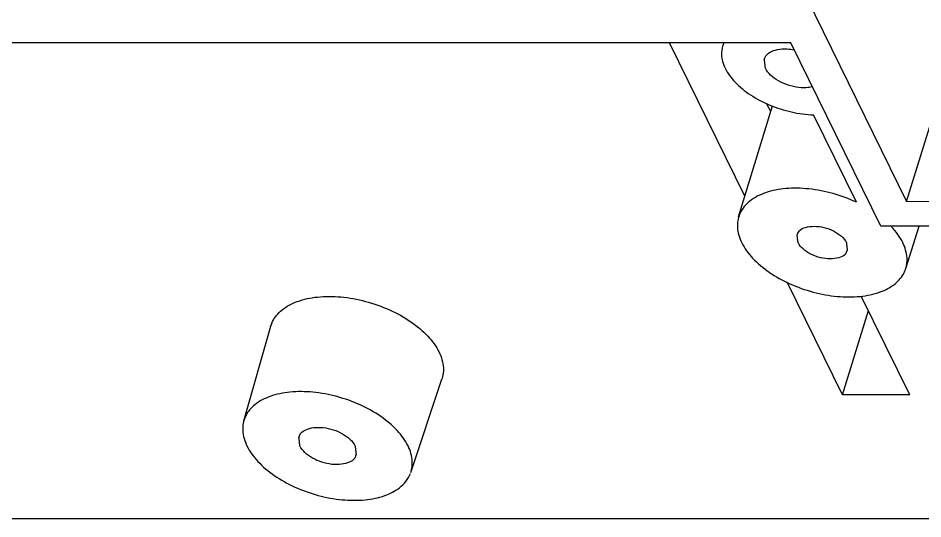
# Model space of a CAD drawing. Header units: millimetres. Extents: x 5016 to 6204, y 3065 to 3485.
# Drawn here: x 6054.44 to 6090.87, y 3195.35 to 3215.52 of the extents above; entities that cross this region are included whole.
import ezdxf

# ---------------------------------------------------------------- set-up
doc = ezdxf.new("R2010")
doc.units = ezdxf.units.MM

msp = doc.modelspace()

# ---------------------------------------------------------------- linework, layer by layer
at = {"color": 7}
for p, q in [((6090.211, 3208.137), (6103.653, 3251.636)), ((6086.096, 3216.521), (6090.211, 3208.137)), ((6085.549, 3214.52), (5965, 3214.52)), ((6083.701, 3208.345), (6080.671, 3214.52)), ((6089.17, 3207.141), (6085.549, 3214.52)), ((6083.448, 3207.514), (6084.809, 3211.986)), ((6084.739, 3211.754), (6084.575, 3212.087)), ((6088.195, 3208.102), (6086.466, 3211.625)), ((6100.089, 3208.021), (6090.211, 3208.137)), ((6099.131, 3207.141), (6089.17, 3207.141)), ((6090.176, 3205.435), (6090.711, 3207.141)), ((6087.624, 3200.351), (6085.4, 3204.883)), ((6090.335, 3200.351), (6088.385, 3204.323)), ((6087.624, 3200.351), (6088.672, 3203.739)), ((6063.524, 3199.304), (6064.612, 3203.111)), ((6070.251, 3197.225), (6071.5, 3200.982)), ((6090.335, 3200.351), (6087.624, 3200.351)), ((6098.399, 3195.351), (6043.343, 3195.351))]:
    msp.add_line(p, q, dxfattribs=at)
msp.add_arc((6083.771, 3214.096), 1.011, 155.1076, 163.3201, dxfattribs=at)
for points, knots in [([(6082.803, 3214.389), (6082.769, 3214.277), (6082.729, 3213.974), (6082.821, 3213.672), (6082.906, 3213.499)], [0, 0, 0, 0, 0.365278, 1, 1, 1, 1]), ([(6084.479, 3213.851), (6084.521, 3213.96), (6084.571, 3214.067), (6084.785, 3214.203), (6085.12, 3214.286), (6085.45, 3214.282), (6085.566, 3214.266), (6085.68, 3214.242)], [0, 0, 0, 0, 0.108567, 0.313011, 0.564744, 0.858534, 1, 1, 1, 1]), ([(6082.906, 3213.499), (6083.007, 3213.294), (6083.31, 3212.891), (6083.93, 3212.395), (6084.702, 3211.991), (6085.563, 3211.717), (6086.167, 3211.635), (6086.466, 3211.625)], [0, 0, 0, 0, 0.16403, 0.354972, 0.565816, 0.785209, 1, 1, 1, 1]), ([(6086.413, 3212.757), (6086.299, 3212.732), (6086.184, 3212.71), (6085.855, 3212.715), (6085.441, 3212.807), (6085.053, 3212.975), (6084.735, 3213.202), (6084.577, 3213.395), (6084.526, 3213.501)], [0, 0, 0, 0, 0.067863, 0.254906, 0.456556, 0.656626, 0.842432, 1, 1, 1, 1]), ([(6088.195, 3208.102), (6087.892, 3208.244), (6087.264, 3208.476), (6086.302, 3208.665), (6085.38, 3208.685), (6084.559, 3208.532), (6083.898, 3208.208), (6083.557, 3207.812), (6083.476, 3207.596), (6083.44, 3207.485)], [0, 0, 0, 0, 0.191139, 0.379489, 0.556377, 0.714002, 0.85149, 0.968642, 1, 1, 1, 1]), ([(6083.449, 3207.514), (6083.409, 3207.379), (6083.367, 3207.017), (6083.557, 3206.419), (6084.015, 3205.805), (6084.682, 3205.25), (6085.51, 3204.793), (6086.436, 3204.463), (6087.393, 3204.287), (6088.31, 3204.28), (6089.112, 3204.443), (6089.748, 3204.769), (6090.07, 3205.15), (6090.149, 3205.355), (6090.185, 3205.466)], [0, 0, 0, 0, 0.047969, 0.121131, 0.206948, 0.305667, 0.414037, 0.526947, 0.638645, 0.743565, 0.836704, 0.914577, 0.982557, 1, 1, 1, 1]), ([(6085.803, 3206.784), (6085.848, 3206.892), (6085.901, 3207.001), (6086.16, 3207.111), (6086.504, 3207.152), (6086.891, 3207.101), (6087.267, 3206.964), (6087.582, 3206.761), (6087.738, 3206.581), (6087.789, 3206.476)], [0, 0, 0, 0, 0.077001, 0.197885, 0.348584, 0.520147, 0.696157, 0.860953, 1, 1, 1, 1]), ([(6090.057, 3206.48), (6090.002, 3206.592), (6089.865, 3206.816), (6089.697, 3207.017), (6089.604, 3207.116)], [0, 0, 0, 0, 0.479151, 1, 1, 1, 1]), ([(6087.824, 3206.175), (6087.78, 3206.067), (6087.727, 3205.959), (6087.468, 3205.848), (6087.123, 3205.807), (6086.737, 3205.858), (6086.361, 3205.995), (6086.046, 3206.198), (6085.89, 3206.378), (6085.839, 3206.484)], [0, 0, 0, 0, 0.077001, 0.197885, 0.348584, 0.520147, 0.696157, 0.860953, 1, 1, 1, 1]), ([(6090.175, 3205.435), (6090.218, 3205.571), (6090.262, 3205.934), (6090.151, 3206.287), (6090.057, 3206.48)], [0, 0, 0, 0, 0.399899, 1, 1, 1, 1]), ([(6064.605, 3203.084), (6064.639, 3203.196), (6064.721, 3203.42), (6065.055, 3203.819), (6065.704, 3204.154), (6066.523, 3204.322), (6067.458, 3204.316), (6068.437, 3204.138), (6069.389, 3203.802), (6070.243, 3203.331), (6070.931, 3202.761), (6071.27, 3202.303), (6071.384, 3202.07)], [0, 0, 0, 0, 0.022983, 0.099526, 0.188365, 0.29319, 0.411183, 0.537685, 0.665834, 0.789363, 0.902389, 1, 1, 1, 1]), ([(6071.384, 3202.07), (6071.481, 3201.874), (6071.596, 3201.506), (6071.547, 3201.127), (6071.499, 3200.981)], [0, 0, 0, 0, 0.588519, 1, 1, 1, 1]), ([(6070.138, 3198.288), (6070.026, 3198.514), (6069.699, 3198.958), (6069.034, 3199.511), (6068.209, 3199.97), (6067.285, 3200.301), (6066.33, 3200.478), (6065.415, 3200.489), (6064.61, 3200.33), (6063.968, 3200.006), (6063.633, 3199.613), (6063.551, 3199.39), (6063.517, 3199.278)], [0, 0, 0, 0, 0.097163, 0.208943, 0.331103, 0.458587, 0.585331, 0.703637, 0.808812, 0.898476, 0.975942, 1, 1, 1, 1]), ([(6063.525, 3199.304), (6063.489, 3199.177), (6063.449, 3198.824), (6063.557, 3198.481), (6063.652, 3198.288)], [0, 0, 0, 0, 0.381631, 1, 1, 1, 1]), ([(6065.735, 3198.621), (6065.776, 3198.73), (6065.828, 3198.836), (6066.03, 3198.963), (6066.352, 3199.044), (6066.732, 3199.04), (6067.129, 3198.953), (6067.501, 3198.791), (6067.807, 3198.573), (6067.957, 3198.389), (6068.008, 3198.284)], [0, 0, 0, 0, 0.053511, 0.15428, 0.278356, 0.423161, 0.579275, 0.734166, 0.878014, 1, 1, 1, 1]), ([(6063.652, 3198.288), (6063.763, 3198.061), (6064.091, 3197.618), (6064.755, 3197.064), (6065.58, 3196.606), (6066.504, 3196.275), (6067.459, 3196.097), (6068.374, 3196.087), (6069.179, 3196.246), (6069.821, 3196.57), (6070.145, 3196.95), (6070.236, 3197.18)], [0, 0, 0, 0, 0.09778, 0.21027, 0.333205, 0.461499, 0.589047, 0.708104, 0.813947, 0.904181, 1, 1, 1, 1]), ([(6068.054, 3197.955), (6068.013, 3197.846), (6067.961, 3197.739), (6067.759, 3197.612), (6067.438, 3197.532), (6067.057, 3197.536), (6066.66, 3197.623), (6066.288, 3197.785), (6065.982, 3198.003), (6065.832, 3198.187), (6065.781, 3198.292)], [0, 0, 0, 0, 0.053511, 0.15428, 0.278356, 0.423161, 0.579275, 0.734166, 0.878014, 1, 1, 1, 1]), ([(6070.25, 3197.224), (6070.296, 3197.365), (6070.345, 3197.735), (6070.232, 3198.095), (6070.138, 3198.288)], [0, 0, 0, 0, 0.409141, 1, 1, 1, 1])]:
    msp.add_open_spline(points, degree=3, knots=knots, dxfattribs=at)
for points in [[(6084.527, 3213.499), (6084.485, 3213.87)], [(6085.841, 3206.48), (6085.805, 3206.791)], [(6087.787, 3206.48), (6087.822, 3206.168)], [(6065.783, 3198.288), (6065.742, 3198.644)], [(6068.006, 3198.288), (6068.047, 3197.932)]]:
    msp.add_open_spline(points, degree=1, dxfattribs=at)

doc.saveas('drawing.dxf')
